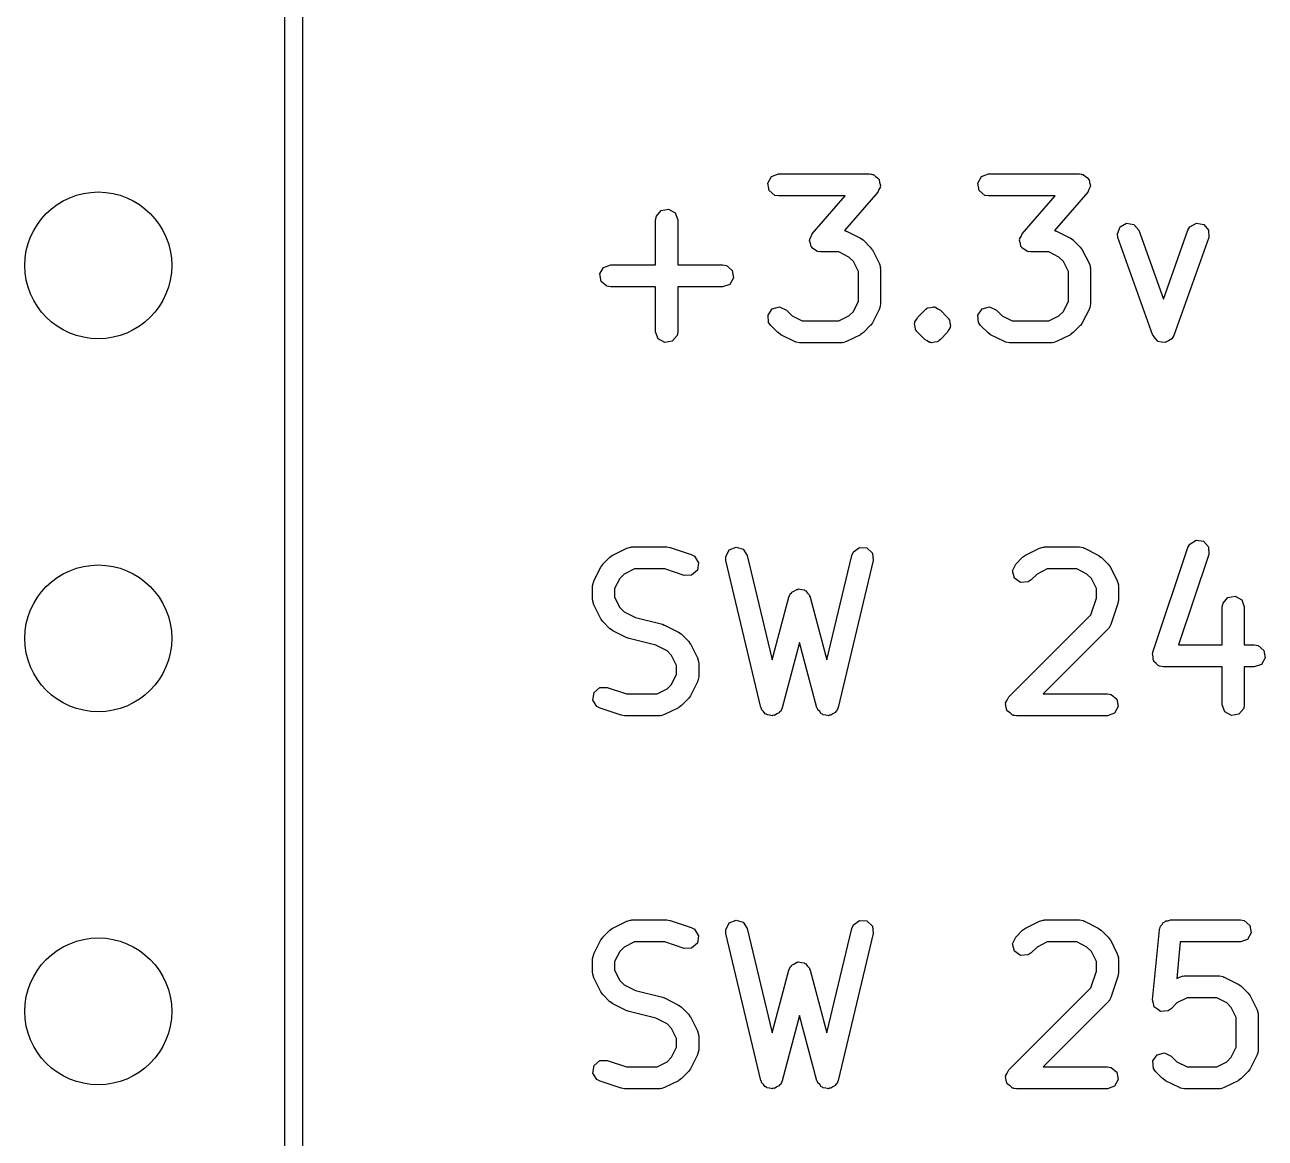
# Model space of a CAD drawing. Extents: x 123.1 to 171.8, y -132.4 to -71.4.
# Drawn here: x 162.06 to 170.5, y -110.08 to -102.5 of the extents above; entities that cross this region are included whole.
import ezdxf

# ---------------------------------------------------------------- set-up
doc = ezdxf.new("R2010")
doc.units = 0
doc.layers.add('BLACK', color=7, linetype='CONTINUOUS')

msp = doc.modelspace()

# ---------------------------------------------------------------- linework, layer by layer
at = {"layer": 'BLACK', "linetype": 'CONTINUOUS'}
for p, q in [((163.95, -77.41), (163.95, -128.33)), ((163.83, -128.27), (163.83, -77.47)), ((167.117, -103.579), (167.143, -103.535)), ((167.126, -103.63), (167.117, -103.579)), ((167.143, -103.535), (167.191, -103.517)), ((167.191, -103.517), (167.81, -103.517)), ((167.81, -103.517), (167.821, -103.519)), ((167.821, -103.519), (167.825, -103.519)), ((167.825, -103.519), (167.827, -103.52)), ((167.827, -103.52), (167.836, -103.522)), ((167.836, -103.522), (167.851, -103.535)), ((167.851, -103.535), (167.868, -103.545)), ((167.868, -103.545), (167.87, -103.551)), ((167.87, -103.551), (167.875, -103.555)), ((167.875, -103.555), (167.878, -103.575)), ((167.878, -103.575), (167.885, -103.594)), ((167.885, -103.594), (167.883, -103.6)), ((168.546, -103.579), (168.571, -103.535)), ((168.555, -103.63), (168.546, -103.579)), ((168.571, -103.535), (168.62, -103.517)), ((168.62, -103.517), (169.239, -103.517)), ((169.239, -103.517), (169.25, -103.519)), ((169.25, -103.519), (169.253, -103.519)), ((169.253, -103.519), (169.256, -103.52)), ((169.256, -103.52), (169.264, -103.522)), ((169.264, -103.522), (169.28, -103.535)), ((169.28, -103.535), (169.297, -103.545)), ((169.297, -103.545), (169.299, -103.551)), ((169.299, -103.551), (169.304, -103.555)), ((169.304, -103.555), (169.307, -103.575)), ((169.307, -103.575), (169.314, -103.594)), ((169.314, -103.594), (169.311, -103.6)), ((167.165, -103.663), (167.126, -103.63)), ((167.191, -103.667), (167.165, -103.663)), ((167.645, -103.667), (167.191, -103.667)), ((167.42, -103.924), (167.645, -103.667)), ((167.866, -103.642), (167.639, -103.902)), ((167.874, -103.623), (167.866, -103.642)), ((167.884, -103.605), (167.874, -103.623)), ((167.883, -103.6), (167.884, -103.605)), ((168.594, -103.663), (168.555, -103.63)), ((168.62, -103.667), (168.594, -103.663)), ((169.073, -103.667), (168.62, -103.667)), ((168.849, -103.924), (169.073, -103.667)), ((169.295, -103.642), (169.068, -103.902)), ((169.302, -103.623), (169.295, -103.642)), ((169.312, -103.605), (169.302, -103.623)), ((169.311, -103.6), (169.312, -103.605)), ((166.392, -103.766), (166.442, -103.757)), ((166.442, -103.757), (166.487, -103.782)), ((166.354, -103.83), (166.359, -103.805)), ((166.354, -104.136), (166.354, -103.83)), ((166.359, -103.805), (166.392, -103.766)), ((166.487, -103.782), (166.504, -103.83)), ((166.504, -103.83), (166.504, -104.136)), ((167.413, -103.943), (167.42, -103.924)), ((167.639, -103.902), (167.645, -103.903)), ((167.645, -103.903), (167.649, -103.906)), ((167.649, -103.906), (167.653, -103.906)), ((167.653, -103.906), (167.748, -103.954)), ((168.841, -103.943), (168.849, -103.924)), ((169.068, -103.902), (169.074, -103.903)), ((169.074, -103.903), (169.077, -103.906)), ((169.077, -103.906), (169.082, -103.906)), ((169.082, -103.906), (169.177, -103.954)), ((169.497, -103.925), (169.515, -103.877)), ((169.501, -103.951), (169.497, -103.925)), ((169.515, -103.877), (169.559, -103.852)), ((169.559, -103.852), (169.61, -103.861)), ((169.61, -103.861), (169.643, -103.9)), ((169.643, -103.9), (169.81, -104.369)), ((169.81, -104.369), (169.977, -103.9)), ((169.977, -103.9), (169.99, -103.878)), ((169.99, -103.878), (170.035, -103.852)), ((170.035, -103.852), (170.085, -103.861)), ((170.085, -103.861), (170.118, -103.9)), ((170.118, -103.9), (170.119, -103.951)), ((167.402, -103.972), (167.404, -103.966)), ((167.408, -103.991), (167.402, -103.972)), ((167.403, -103.96), (167.413, -103.943)), ((167.404, -103.966), (167.403, -103.96)), ((167.412, -104.011), (167.408, -103.991)), ((167.416, -104.015), (167.412, -104.011)), ((167.418, -104.02), (167.416, -104.015)), ((167.748, -103.954), (167.766, -103.967)), ((167.766, -103.967), (167.768, -103.968)), ((167.768, -103.968), (167.815, -104.016)), ((167.815, -104.016), (167.828, -104.034)), ((168.83, -103.972), (168.832, -103.966)), ((168.837, -103.991), (168.83, -103.972)), ((168.831, -103.96), (168.841, -103.943)), ((168.832, -103.966), (168.831, -103.96)), ((168.84, -104.011), (168.837, -103.991)), ((168.845, -104.015), (168.84, -104.011)), ((168.847, -104.02), (168.845, -104.015)), ((169.177, -103.954), (169.195, -103.967)), ((169.195, -103.967), (169.196, -103.968)), ((169.196, -103.968), (169.244, -104.016)), ((169.244, -104.016), (169.257, -104.034)), ((169.739, -104.618), (169.501, -103.951)), ((170.119, -103.951), (169.881, -104.618)), ((167.436, -104.031), (167.418, -104.02)), ((167.451, -104.044), (167.436, -104.031)), ((167.459, -104.045), (167.451, -104.044)), ((167.462, -104.047), (167.459, -104.045)), ((167.466, -104.046), (167.462, -104.047)), ((167.477, -104.048), (167.466, -104.046)), ((167.602, -104.048), (167.477, -104.048)), ((167.67, -104.083), (167.602, -104.048)), ((167.701, -104.113), (167.67, -104.083)), ((167.828, -104.034), (167.829, -104.035)), ((167.829, -104.035), (167.877, -104.13)), ((168.864, -104.031), (168.847, -104.02)), ((168.88, -104.044), (168.864, -104.031)), ((168.888, -104.045), (168.88, -104.044)), ((168.891, -104.047), (168.888, -104.045)), ((168.894, -104.046), (168.891, -104.047)), ((168.905, -104.048), (168.894, -104.046)), ((169.03, -104.048), (168.905, -104.048)), ((169.099, -104.083), (169.03, -104.048)), ((169.129, -104.113), (169.099, -104.083)), ((169.257, -104.034), (169.258, -104.035)), ((169.258, -104.035), (169.306, -104.13)), ((165.974, -104.198), (166, -104.154)), ((166, -104.154), (166.048, -104.136)), ((166.048, -104.136), (166.354, -104.136)), ((166.504, -104.136), (166.81, -104.136)), ((166.81, -104.136), (166.836, -104.141)), ((166.836, -104.141), (166.875, -104.174)), ((166.875, -104.174), (166.884, -104.224)), ((167.735, -104.182), (167.701, -104.113)), ((167.735, -104.384), (167.735, -104.182)), ((167.877, -104.13), (167.885, -104.155)), ((167.885, -104.155), (167.883, -104.16)), ((167.883, -104.16), (167.885, -104.164)), ((167.885, -104.164), (167.885, -104.402)), ((169.164, -104.182), (169.129, -104.113)), ((169.164, -104.384), (169.164, -104.182)), ((169.306, -104.13), (169.313, -104.155)), ((169.313, -104.155), (169.312, -104.16)), ((169.312, -104.16), (169.314, -104.164)), ((169.314, -104.164), (169.314, -104.402)), ((165.983, -104.249), (165.974, -104.198)), ((166.022, -104.282), (165.983, -104.249)), ((166.858, -104.269), (166.81, -104.286)), ((166.884, -104.224), (166.858, -104.269)), ((166.048, -104.286), (166.022, -104.282)), ((166.354, -104.286), (166.048, -104.286)), ((166.354, -104.592), (166.354, -104.286)), ((166.81, -104.286), (166.504, -104.286)), ((166.504, -104.286), (166.504, -104.592)), ((167.119, -104.478), (167.148, -104.436)), ((167.148, -104.436), (167.197, -104.422)), ((167.197, -104.422), (167.244, -104.444)), ((167.701, -104.453), (167.735, -104.384)), ((167.877, -104.435), (167.829, -104.531)), ((167.878, -104.431), (167.877, -104.435)), ((167.88, -104.428), (167.878, -104.431)), ((167.885, -104.402), (167.88, -104.428)), ((168.186, -104.444), (168.194, -104.438)), ((168.194, -104.438), (168.196, -104.436)), ((168.196, -104.436), (168.199, -104.435)), ((168.199, -104.435), (168.201, -104.432)), ((168.199, -104.435), (168.199, -104.435)), ((168.201, -104.432), (168.203, -104.432)), ((168.203, -104.432), (168.207, -104.429)), ((168.207, -104.429), (168.226, -104.427)), ((168.226, -104.427), (168.245, -104.422)), ((168.245, -104.422), (168.248, -104.424)), ((168.248, -104.424), (168.252, -104.423)), ((168.252, -104.423), (168.255, -104.425)), ((168.255, -104.425), (168.258, -104.425)), ((168.258, -104.425), (168.274, -104.436)), ((168.274, -104.436), (168.292, -104.444)), ((168.547, -104.478), (168.577, -104.436)), ((168.577, -104.436), (168.626, -104.422)), ((168.626, -104.422), (168.673, -104.444)), ((169.129, -104.453), (169.164, -104.384)), ((169.306, -104.435), (169.258, -104.531)), ((169.309, -104.428), (169.306, -104.431)), ((169.306, -104.431), (169.306, -104.435)), ((169.314, -104.402), (169.309, -104.428)), ((167.123, -104.529), (167.119, -104.478)), ((167.244, -104.444), (167.283, -104.483)), ((167.283, -104.483), (167.352, -104.517)), ((167.352, -104.517), (167.602, -104.517)), ((167.602, -104.517), (167.67, -104.483)), ((167.67, -104.483), (167.701, -104.453)), ((168.119, -104.525), (168.13, -104.509)), ((168.13, -104.509), (168.138, -104.492)), ((168.138, -104.492), (168.186, -104.444)), ((168.292, -104.444), (168.339, -104.492)), ((168.339, -104.492), (168.345, -104.5)), ((168.345, -104.5), (168.348, -104.502)), ((168.348, -104.502), (168.348, -104.505)), ((168.348, -104.505), (168.354, -104.513)), ((168.354, -104.513), (168.356, -104.532)), ((168.552, -104.529), (168.547, -104.478)), ((168.673, -104.444), (168.712, -104.483)), ((168.712, -104.483), (168.78, -104.517)), ((168.78, -104.517), (169.03, -104.517)), ((169.03, -104.517), (169.099, -104.483)), ((169.099, -104.483), (169.129, -104.453)), ((166.372, -104.641), (166.354, -104.592)), ((166.504, -104.592), (166.5, -104.618)), ((167.138, -104.55), (167.123, -104.529)), ((167.186, -104.598), (167.138, -104.55)), ((167.187, -104.598), (167.186, -104.598)), ((167.205, -104.612), (167.187, -104.598)), ((167.768, -104.598), (167.749, -104.611)), ((167.815, -104.55), (167.768, -104.598)), ((167.816, -104.549), (167.815, -104.55)), ((167.829, -104.531), (167.816, -104.549)), ((168.116, -104.538), (168.119, -104.532)), ((168.121, -104.557), (168.116, -104.538)), ((168.119, -104.532), (168.119, -104.525)), ((168.123, -104.576), (168.121, -104.557)), ((168.129, -104.585), (168.123, -104.576)), ((168.13, -104.588), (168.129, -104.585)), ((168.132, -104.59), (168.13, -104.588)), ((168.138, -104.598), (168.132, -104.59)), ((168.186, -104.645), (168.138, -104.598)), ((168.339, -104.598), (168.292, -104.645)), ((168.347, -104.58), (168.339, -104.598)), ((168.359, -104.564), (168.347, -104.58)), ((168.356, -104.532), (168.361, -104.551)), ((168.361, -104.551), (168.358, -104.557)), ((168.358, -104.557), (168.359, -104.564)), ((168.566, -104.55), (168.552, -104.529)), ((168.614, -104.598), (168.566, -104.55)), ((168.616, -104.598), (168.614, -104.598)), ((168.634, -104.612), (168.616, -104.598)), ((169.196, -104.598), (169.178, -104.611)), ((169.244, -104.55), (169.196, -104.598)), ((169.245, -104.549), (169.244, -104.55)), ((169.258, -104.531), (169.245, -104.549)), ((166.416, -104.666), (166.372, -104.641)), ((166.467, -104.657), (166.416, -104.666)), ((166.5, -104.618), (166.467, -104.657)), ((167.3, -104.659), (167.205, -104.612)), ((167.305, -104.66), (167.3, -104.659)), ((167.308, -104.663), (167.305, -104.66)), ((167.334, -104.667), (167.308, -104.663)), ((167.62, -104.667), (167.334, -104.667)), ((167.624, -104.666), (167.62, -104.667)), ((167.628, -104.667), (167.624, -104.666)), ((167.653, -104.659), (167.628, -104.667)), ((167.748, -104.612), (167.653, -104.659)), ((167.749, -104.611), (167.748, -104.612)), ((168.203, -104.654), (168.186, -104.645)), ((168.219, -104.665), (168.203, -104.654)), ((168.223, -104.665), (168.219, -104.665)), ((168.226, -104.666), (168.223, -104.665)), ((168.229, -104.666), (168.226, -104.666)), ((168.232, -104.667), (168.229, -104.666)), ((168.251, -104.662), (168.232, -104.667)), ((168.27, -104.66), (168.251, -104.662)), ((168.274, -104.658), (168.27, -104.66)), ((168.276, -104.657), (168.274, -104.658)), ((168.278, -104.655), (168.276, -104.657)), ((168.282, -104.654), (168.278, -104.655)), ((168.278, -104.655), (168.278, -104.655)), ((168.284, -104.651), (168.282, -104.654)), ((168.292, -104.645), (168.284, -104.651)), ((168.729, -104.659), (168.634, -104.612)), ((168.733, -104.66), (168.729, -104.659)), ((168.737, -104.663), (168.733, -104.66)), ((168.762, -104.667), (168.737, -104.663)), ((169.048, -104.667), (168.762, -104.667)), ((169.052, -104.666), (169.048, -104.667)), ((169.057, -104.667), (169.052, -104.666)), ((169.082, -104.659), (169.057, -104.667)), ((169.177, -104.612), (169.082, -104.659)), ((169.178, -104.611), (169.177, -104.612)), ((169.74, -104.618), (169.739, -104.618)), ((169.756, -104.638), (169.74, -104.618)), ((169.74, -104.618), (169.74, -104.618)), ((169.772, -104.657), (169.756, -104.638)), ((169.773, -104.657), (169.772, -104.657)), ((169.773, -104.658), (169.773, -104.657)), ((169.798, -104.662), (169.773, -104.658)), ((169.823, -104.666), (169.798, -104.662)), ((169.845, -104.653), (169.823, -104.666)), ((169.823, -104.666), (169.823, -104.666)), ((169.823, -104.666), (169.823, -104.666)), ((169.867, -104.641), (169.845, -104.653)), ((169.868, -104.64), (169.867, -104.64)), ((169.867, -104.64), (169.867, -104.641)), ((169.881, -104.618), (169.868, -104.64)), ((169.977, -106.061), (169.989, -106.038)), ((169.989, -106.038), (170.033, -106.011)), ((170.033, -106.011), (170.084, -106.019)), ((170.084, -106.019), (170.118, -106.057)), ((165.995, -106.175), (166.043, -106.127)), ((166.043, -106.127), (166.061, -106.114)), ((166.061, -106.114), (166.062, -106.113)), ((166.062, -106.113), (166.157, -106.065)), ((166.157, -106.065), (166.182, -106.058)), ((166.182, -106.058), (166.187, -106.059)), ((166.187, -106.059), (166.191, -106.057)), ((166.191, -106.057), (166.429, -106.057)), ((166.429, -106.057), (166.451, -106.061)), ((166.451, -106.061), (166.453, -106.061)), ((166.453, -106.061), (166.596, -106.109)), ((166.596, -106.109), (166.619, -106.121)), ((166.619, -106.121), (166.645, -106.165)), ((166.831, -106.124), (166.854, -106.078)), ((166.832, -106.15), (166.831, -106.124)), ((166.854, -106.078), (166.901, -106.058)), ((166.901, -106.058), (166.95, -106.072)), ((166.95, -106.072), (166.978, -106.115)), ((166.978, -106.115), (167.147, -106.826)), ((167.52, -106.826), (167.689, -106.115)), ((167.689, -106.115), (167.7, -106.091)), ((167.7, -106.091), (167.741, -106.061)), ((167.741, -106.061), (167.792, -106.064)), ((167.792, -106.064), (167.829, -106.099)), ((167.829, -106.099), (167.835, -106.15)), ((168.805, -106.175), (168.852, -106.127)), ((168.852, -106.127), (168.871, -106.114)), ((168.871, -106.114), (168.872, -106.113)), ((168.872, -106.113), (168.967, -106.065)), ((168.967, -106.065), (168.992, -106.058)), ((168.992, -106.058), (168.996, -106.059)), ((168.996, -106.059), (169, -106.057)), ((169, -106.057), (169.239, -106.057)), ((169.239, -106.057), (169.264, -106.062)), ((169.264, -106.062), (169.268, -106.065)), ((169.268, -106.065), (169.272, -106.065)), ((169.272, -106.065), (169.367, -106.113)), ((169.367, -106.113), (169.385, -106.126)), ((169.385, -106.126), (169.387, -106.127)), ((169.387, -106.127), (169.434, -106.175)), ((169.739, -106.775), (169.977, -106.061)), ((170.119, -106.108), (169.914, -106.724)), ((170.118, -106.057), (170.119, -106.108)), ((165.933, -106.289), (165.981, -106.194)), ((165.981, -106.194), (165.994, -106.176)), ((165.994, -106.176), (165.995, -106.175)), ((166.209, -106.207), (166.14, -106.242)), ((166.417, -106.207), (166.209, -106.207)), ((166.548, -106.251), (166.417, -106.207)), ((166.645, -106.165), (166.638, -106.216)), ((167.07, -107.15), (166.832, -106.15)), ((167.835, -106.15), (167.597, -107.15)), ((168.783, -106.221), (168.805, -106.175)), ((169.018, -106.207), (168.95, -106.242)), ((169.221, -106.207), (169.018, -106.207)), ((169.289, -106.242), (169.221, -106.207)), ((169.434, -106.175), (169.447, -106.193)), ((169.447, -106.193), (169.449, -106.194)), ((169.449, -106.194), (169.496, -106.289)), ((165.925, -106.323), (165.93, -106.297)), ((165.93, -106.297), (165.933, -106.294)), ((165.933, -106.294), (165.933, -106.289)), ((166.11, -106.272), (166.075, -106.341)), ((166.14, -106.242), (166.11, -106.272)), ((166.599, -106.25), (166.548, -106.251)), ((166.638, -106.216), (166.599, -106.25)), ((168.796, -106.271), (168.783, -106.221)), ((168.838, -106.3), (168.796, -106.271)), ((168.889, -106.296), (168.838, -106.3)), ((168.911, -106.281), (168.889, -106.296)), ((168.95, -106.242), (168.911, -106.281)), ((169.32, -106.272), (169.289, -106.242)), ((169.354, -106.341), (169.32, -106.272)), ((169.496, -106.289), (169.504, -106.314)), ((165.925, -106.418), (165.925, -106.323)), ((166.075, -106.341), (166.075, -106.4)), ((167.261, -106.399), (167.272, -106.375)), ((167.272, -106.375), (167.278, -106.371)), ((167.278, -106.371), (167.281, -106.365)), ((167.281, -106.365), (167.298, -106.357)), ((167.298, -106.357), (167.314, -106.346)), ((167.314, -106.346), (167.321, -106.346)), ((167.321, -106.346), (167.327, -106.343)), ((167.327, -106.343), (167.346, -106.348)), ((167.346, -106.348), (167.365, -106.35)), ((167.365, -106.35), (167.37, -106.355)), ((167.37, -106.355), (167.377, -106.357)), ((167.377, -106.357), (167.388, -106.373)), ((167.388, -106.373), (167.402, -106.386)), ((169.354, -106.406), (169.354, -106.341)), ((169.504, -106.314), (169.503, -106.319)), ((169.503, -106.319), (169.504, -106.323)), ((169.504, -106.323), (169.504, -106.418)), ((165.927, -106.422), (165.925, -106.418)), ((165.926, -106.427), (165.927, -106.422)), ((165.933, -106.452), (165.926, -106.427)), ((165.981, -106.547), (165.933, -106.452)), ((166.075, -106.4), (166.11, -106.469)), ((167.147, -106.826), (167.261, -106.399)), ((167.402, -106.386), (167.402, -106.393)), ((167.402, -106.393), (167.406, -106.399)), ((167.406, -106.399), (167.52, -106.826)), ((169.316, -106.52), (169.354, -106.406)), ((169.5, -106.442), (169.453, -106.585)), ((169.504, -106.418), (169.5, -106.44)), ((169.5, -106.44), (169.5, -106.442)), ((170.211, -106.466), (170.216, -106.44)), ((170.211, -106.724), (170.211, -106.466)), ((170.216, -106.44), (170.249, -106.401)), ((170.249, -106.401), (170.299, -106.392)), ((170.299, -106.392), (170.344, -106.418)), ((170.344, -106.418), (170.361, -106.466)), ((170.361, -106.466), (170.361, -106.724)), ((165.982, -106.548), (165.981, -106.547)), ((165.995, -106.566), (165.982, -106.548)), ((166.11, -106.469), (166.14, -106.499)), ((166.14, -106.499), (166.217, -106.538)), ((166.217, -106.538), (166.4, -106.583)), ((168.757, -107.079), (169.316, -106.52)), ((166.043, -106.614), (165.995, -106.566)), ((166.044, -106.615), (166.043, -106.614)), ((166.062, -106.628), (166.044, -106.615)), ((166.157, -106.676), (166.062, -106.628)), ((166.4, -106.583), (166.411, -106.589)), ((166.411, -106.589), (166.415, -106.589)), ((166.415, -106.589), (166.51, -106.637)), ((169.434, -106.614), (168.991, -107.057)), ((169.436, -106.61), (169.434, -106.614)), ((169.44, -106.608), (169.436, -106.61)), ((169.453, -106.585), (169.44, -106.608)), ((166.161, -106.676), (166.157, -106.676)), ((166.173, -106.681), (166.161, -106.676)), ((166.355, -106.727), (166.173, -106.681)), ((166.51, -106.637), (166.528, -106.65)), ((166.528, -106.65), (166.53, -106.651)), ((166.53, -106.651), (166.577, -106.698)), ((166.577, -106.698), (166.59, -106.717)), ((166.59, -106.717), (166.591, -106.718)), ((166.591, -106.718), (166.639, -106.813)), ((167.334, -106.709), (167.216, -107.152)), ((167.452, -107.152), (167.334, -106.709)), ((166.432, -106.765), (166.355, -106.727)), ((166.463, -106.796), (166.432, -106.765)), ((166.497, -106.864), (166.463, -106.796)), ((169.736, -106.786), (169.739, -106.781)), ((169.74, -106.806), (169.736, -106.786)), ((169.739, -106.781), (169.739, -106.775)), ((169.914, -106.724), (170.211, -106.724)), ((170.361, -106.724), (170.429, -106.724)), ((170.429, -106.724), (170.455, -106.729)), ((170.455, -106.729), (170.494, -106.762)), ((170.494, -106.762), (170.503, -106.812)), ((166.497, -106.924), (166.497, -106.864)), ((166.639, -106.813), (166.646, -106.838)), ((166.646, -106.838), (166.645, -106.842)), ((166.645, -106.842), (166.647, -106.847)), ((166.647, -106.847), (166.647, -106.942)), ((169.74, -106.827), (169.74, -106.806)), ((169.744, -106.831), (169.74, -106.827)), ((169.745, -106.837), (169.744, -106.831)), ((169.761, -106.85), (169.745, -106.837)), ((169.774, -106.865), (169.761, -106.85)), ((169.78, -106.866), (169.774, -106.865)), ((169.784, -106.87), (169.78, -106.866)), ((169.81, -106.874), (169.784, -106.87)), ((170.211, -106.874), (169.81, -106.874)), ((170.211, -107.132), (170.211, -106.874)), ((170.429, -106.874), (170.361, -106.874)), ((170.361, -106.874), (170.361, -107.132)), ((170.477, -106.857), (170.429, -106.874)), ((170.503, -106.812), (170.477, -106.857)), ((166.463, -106.993), (166.497, -106.924)), ((166.642, -106.968), (166.639, -106.971)), ((166.639, -106.971), (166.639, -106.975)), ((166.647, -106.942), (166.642, -106.968)), ((165.927, -107.1), (165.935, -107.049)), ((165.935, -107.049), (165.973, -107.015)), ((165.973, -107.015), (166.024, -107.014)), ((166.024, -107.014), (166.156, -107.057)), ((166.156, -107.057), (166.364, -107.057)), ((166.364, -107.057), (166.432, -107.023)), ((166.432, -107.023), (166.463, -106.993)), ((166.639, -106.975), (166.591, -107.071)), ((168.991, -107.057), (169.429, -107.057)), ((169.429, -107.057), (169.455, -107.062)), ((165.954, -107.144), (165.927, -107.1)), ((166.53, -107.138), (166.511, -107.151)), ((166.577, -107.09), (166.53, -107.138)), ((166.578, -107.089), (166.577, -107.09)), ((166.591, -107.071), (166.578, -107.089)), ((168.735, -107.126), (168.737, -107.123)), ((168.741, -107.148), (168.735, -107.126)), ((168.736, -107.119), (168.747, -107.1)), ((168.737, -107.123), (168.736, -107.119)), ((168.747, -107.1), (168.757, -107.079)), ((169.455, -107.062), (169.494, -107.095)), ((169.494, -107.095), (169.503, -107.145)), ((170.229, -107.181), (170.211, -107.132)), ((170.361, -107.132), (170.357, -107.158)), ((165.977, -107.156), (165.954, -107.144)), ((166.12, -107.204), (165.977, -107.156)), ((166.121, -107.203), (166.12, -107.204)), ((166.143, -107.207), (166.121, -107.203)), ((166.381, -107.207), (166.143, -107.207)), ((166.386, -107.206), (166.381, -107.207)), ((166.39, -107.207), (166.386, -107.206)), ((166.415, -107.199), (166.39, -107.207)), ((166.51, -107.152), (166.415, -107.199)), ((166.511, -107.151), (166.51, -107.152)), ((167.075, -107.156), (167.07, -107.15)), ((167.075, -107.164), (167.075, -107.156)), ((167.088, -107.177), (167.075, -107.164)), ((167.099, -107.193), (167.088, -107.177)), ((167.106, -107.195), (167.099, -107.193)), ((167.112, -107.2), (167.106, -107.195)), ((167.13, -107.202), (167.112, -107.2)), ((167.148, -107.207), (167.13, -107.202)), ((167.155, -107.204), (167.148, -107.207)), ((167.163, -107.205), (167.155, -107.204)), ((167.178, -107.194), (167.163, -107.205)), ((167.195, -107.187), (167.178, -107.194)), ((167.198, -107.18), (167.195, -107.187)), ((167.205, -107.175), (167.198, -107.18)), ((167.216, -107.152), (167.205, -107.175)), ((167.456, -107.158), (167.452, -107.152)), ((167.457, -107.166), (167.456, -107.158)), ((167.471, -107.179), (167.457, -107.166)), ((167.481, -107.194), (167.471, -107.179)), ((167.489, -107.196), (167.481, -107.194)), ((167.495, -107.201), (167.489, -107.196)), ((167.513, -107.202), (167.495, -107.201)), ((167.531, -107.207), (167.513, -107.202)), ((167.538, -107.204), (167.531, -107.207)), ((167.546, -107.204), (167.538, -107.204)), ((167.561, -107.193), (167.546, -107.204)), ((167.577, -107.185), (167.561, -107.193)), ((167.581, -107.178), (167.577, -107.185)), ((167.587, -107.174), (167.581, -107.178)), ((167.597, -107.15), (167.587, -107.174)), ((168.745, -107.17), (168.741, -107.148)), ((168.748, -107.172), (168.745, -107.17)), ((168.749, -107.175), (168.748, -107.172)), ((168.767, -107.188), (168.749, -107.175)), ((168.784, -107.203), (168.767, -107.188)), ((168.789, -107.204), (168.784, -107.203)), ((168.791, -107.205), (168.789, -107.204)), ((168.794, -107.205), (168.791, -107.205)), ((168.81, -107.207), (168.794, -107.205)), ((169.429, -107.207), (168.81, -107.207)), ((169.477, -107.19), (169.429, -107.207)), ((169.503, -107.145), (169.477, -107.19)), ((170.273, -107.206), (170.229, -107.181)), ((170.324, -107.197), (170.273, -107.206)), ((170.357, -107.158), (170.324, -107.197)), ((166.043, -108.667), (166.061, -108.654)), ((166.061, -108.654), (166.062, -108.653)), ((166.062, -108.653), (166.157, -108.605)), ((166.157, -108.605), (166.182, -108.598)), ((166.182, -108.598), (166.187, -108.599)), ((166.187, -108.599), (166.191, -108.597)), ((166.191, -108.597), (166.429, -108.597)), ((166.429, -108.597), (166.451, -108.601)), ((166.451, -108.601), (166.453, -108.601)), ((166.453, -108.601), (166.596, -108.649)), ((166.596, -108.649), (166.619, -108.661)), ((166.619, -108.661), (166.645, -108.705)), ((166.831, -108.664), (166.854, -108.618)), ((166.854, -108.618), (166.901, -108.598)), ((166.901, -108.598), (166.95, -108.612)), ((166.95, -108.612), (166.978, -108.655)), ((166.978, -108.655), (167.147, -109.366)), ((167.52, -109.366), (167.689, -108.655)), ((167.689, -108.655), (167.7, -108.631)), ((167.7, -108.631), (167.741, -108.601)), ((167.741, -108.601), (167.792, -108.604)), ((167.792, -108.604), (167.829, -108.639)), ((167.829, -108.639), (167.835, -108.69)), ((168.852, -108.667), (168.871, -108.654)), ((168.871, -108.654), (168.872, -108.653)), ((168.872, -108.653), (168.967, -108.605)), ((168.967, -108.605), (168.992, -108.598)), ((168.992, -108.598), (168.996, -108.599)), ((168.996, -108.599), (169, -108.597)), ((169, -108.597), (169.239, -108.597)), ((169.239, -108.597), (169.264, -108.602)), ((169.264, -108.602), (169.268, -108.605)), ((169.268, -108.605), (169.272, -108.605)), ((169.272, -108.605), (169.367, -108.653)), ((169.367, -108.653), (169.385, -108.666)), ((169.783, -108.665), (169.784, -108.661)), ((169.784, -108.659), (169.785, -108.657)), ((169.784, -108.661), (169.784, -108.659)), ((169.785, -108.657), (169.79, -108.64)), ((169.79, -108.64), (169.801, -108.629)), ((169.801, -108.629), (169.809, -108.615)), ((169.809, -108.615), (169.819, -108.611)), ((169.819, -108.611), (169.827, -108.604)), ((169.827, -108.604), (169.843, -108.603)), ((169.843, -108.603), (169.858, -108.597)), ((169.858, -108.597), (170.334, -108.597)), ((170.334, -108.597), (170.359, -108.602)), ((170.359, -108.602), (170.399, -108.635)), ((170.399, -108.635), (170.408, -108.685)), ((165.933, -108.829), (165.981, -108.734)), ((165.981, -108.734), (165.994, -108.716)), ((165.994, -108.716), (165.995, -108.715)), ((165.995, -108.715), (166.043, -108.667)), ((166.645, -108.705), (166.638, -108.756)), ((166.832, -108.69), (166.831, -108.664)), ((167.07, -109.69), (166.832, -108.69)), ((167.835, -108.69), (167.597, -109.69)), ((168.783, -108.761), (168.805, -108.715)), ((168.805, -108.715), (168.852, -108.667)), ((169.385, -108.666), (169.387, -108.667)), ((169.387, -108.667), (169.434, -108.715)), ((169.434, -108.715), (169.447, -108.733)), ((169.447, -108.733), (169.449, -108.734)), ((169.449, -108.734), (169.496, -108.829)), ((169.735, -109.141), (169.783, -108.665)), ((170.382, -108.73), (170.334, -108.747)), ((170.408, -108.685), (170.382, -108.73)), ((165.933, -108.834), (165.933, -108.829)), ((166.11, -108.812), (166.075, -108.881)), ((166.14, -108.782), (166.11, -108.812)), ((166.209, -108.747), (166.14, -108.782)), ((166.417, -108.747), (166.209, -108.747)), ((166.548, -108.791), (166.417, -108.747)), ((166.599, -108.79), (166.548, -108.791)), ((166.638, -108.756), (166.599, -108.79)), ((168.796, -108.811), (168.783, -108.761)), ((168.838, -108.84), (168.796, -108.811)), ((168.911, -108.821), (168.889, -108.836)), ((168.95, -108.782), (168.911, -108.821)), ((169.018, -108.747), (168.95, -108.782)), ((169.221, -108.747), (169.018, -108.747)), ((169.289, -108.782), (169.221, -108.747)), ((169.32, -108.812), (169.289, -108.782)), ((169.354, -108.881), (169.32, -108.812)), ((169.496, -108.829), (169.504, -108.854)), ((169.925, -108.747), (169.901, -108.996)), ((170.334, -108.747), (169.925, -108.747)), ((165.925, -108.863), (165.93, -108.837)), ((165.925, -108.958), (165.925, -108.863)), ((165.93, -108.837), (165.933, -108.834)), ((166.075, -108.881), (166.075, -108.94)), ((167.272, -108.915), (167.278, -108.911)), ((167.278, -108.911), (167.281, -108.905)), ((167.281, -108.905), (167.298, -108.897)), ((167.298, -108.897), (167.314, -108.886)), ((167.314, -108.886), (167.321, -108.886)), ((167.321, -108.886), (167.327, -108.883)), ((167.327, -108.883), (167.346, -108.888)), ((167.346, -108.888), (167.365, -108.89)), ((167.365, -108.89), (167.37, -108.895)), ((167.37, -108.895), (167.377, -108.897)), ((167.377, -108.897), (167.388, -108.913)), ((167.388, -108.913), (167.402, -108.926)), ((168.889, -108.836), (168.838, -108.84)), ((169.354, -108.946), (169.354, -108.881)), ((169.504, -108.854), (169.503, -108.859)), ((169.503, -108.859), (169.504, -108.863)), ((169.504, -108.863), (169.504, -108.958)), ((165.927, -108.962), (165.925, -108.958)), ((165.926, -108.967), (165.927, -108.962)), ((165.933, -108.992), (165.926, -108.967)), ((165.981, -109.087), (165.933, -108.992)), ((166.075, -108.94), (166.11, -109.009)), ((167.147, -109.366), (167.261, -108.939)), ((167.261, -108.939), (167.272, -108.915)), ((167.402, -108.926), (167.402, -108.933)), ((167.402, -108.933), (167.406, -108.939)), ((167.406, -108.939), (167.52, -109.366)), ((169.316, -109.06), (169.354, -108.946)), ((169.5, -108.982), (169.453, -109.125)), ((169.504, -108.958), (169.5, -108.98)), ((169.5, -108.98), (169.5, -108.982)), ((169.901, -108.996), (169.919, -108.986)), ((169.919, -108.986), (169.944, -108.979)), ((169.944, -108.979), (169.949, -108.98)), ((169.949, -108.98), (169.953, -108.978)), ((169.953, -108.978), (170.191, -108.978)), ((170.191, -108.978), (170.217, -108.983)), ((170.217, -108.983), (170.22, -108.986)), ((170.22, -108.986), (170.224, -108.986)), ((170.224, -108.986), (170.32, -109.034)), ((166.11, -109.009), (166.14, -109.039)), ((166.14, -109.039), (166.217, -109.078)), ((166.217, -109.078), (166.4, -109.123)), ((168.757, -109.619), (169.316, -109.06)), ((170.32, -109.034), (170.338, -109.047)), ((170.338, -109.047), (170.339, -109.048)), ((170.339, -109.048), (170.387, -109.096)), ((165.982, -109.088), (165.981, -109.087)), ((165.995, -109.106), (165.982, -109.088)), ((166.043, -109.154), (165.995, -109.106)), ((166.044, -109.155), (166.043, -109.154)), ((166.062, -109.168), (166.044, -109.155)), ((166.4, -109.123), (166.411, -109.129)), ((166.411, -109.129), (166.415, -109.129)), ((166.415, -109.129), (166.51, -109.177)), ((169.434, -109.154), (168.991, -109.597)), ((169.436, -109.15), (169.434, -109.154)), ((169.44, -109.148), (169.436, -109.15)), ((169.453, -109.125), (169.44, -109.148)), ((169.735, -109.142), (169.735, -109.141)), ((169.742, -109.166), (169.735, -109.142)), ((169.735, -109.142), (169.735, -109.142)), ((169.748, -109.191), (169.742, -109.166)), ((169.902, -109.163), (169.863, -109.202)), ((169.971, -109.128), (169.902, -109.163)), ((170.173, -109.128), (169.971, -109.128)), ((170.242, -109.163), (170.173, -109.128)), ((170.272, -109.193), (170.242, -109.163)), ((170.387, -109.096), (170.4, -109.114)), ((170.4, -109.114), (170.401, -109.115)), ((170.401, -109.115), (170.449, -109.21)), ((166.157, -109.216), (166.062, -109.168)), ((166.161, -109.216), (166.157, -109.216)), ((166.173, -109.221), (166.161, -109.216)), ((166.355, -109.267), (166.173, -109.221)), ((166.51, -109.177), (166.528, -109.19)), ((166.528, -109.19), (166.53, -109.191)), ((166.53, -109.191), (166.577, -109.238)), ((166.577, -109.238), (166.59, -109.257)), ((167.334, -109.249), (167.216, -109.692)), ((167.452, -109.692), (167.334, -109.249)), ((169.749, -109.192), (169.748, -109.191)), ((169.748, -109.191), (169.748, -109.191)), ((169.769, -109.206), (169.749, -109.192)), ((169.79, -109.221), (169.769, -109.206)), ((169.791, -109.221), (169.79, -109.221)), ((169.79, -109.221), (169.79, -109.221)), ((169.816, -109.219), (169.791, -109.221)), ((169.841, -109.217), (169.816, -109.219)), ((169.842, -109.217), (169.841, -109.217)), ((169.841, -109.217), (169.841, -109.217)), ((169.863, -109.202), (169.842, -109.217)), ((170.306, -109.262), (170.272, -109.193)), ((170.449, -109.21), (170.456, -109.235)), ((170.456, -109.235), (170.455, -109.24)), ((170.455, -109.24), (170.456, -109.244)), ((170.456, -109.244), (170.456, -109.482)), ((166.432, -109.305), (166.355, -109.267)), ((166.463, -109.336), (166.432, -109.305)), ((166.497, -109.404), (166.463, -109.336)), ((166.59, -109.257), (166.591, -109.258)), ((166.591, -109.258), (166.639, -109.353)), ((170.306, -109.464), (170.306, -109.262)), ((166.497, -109.464), (166.497, -109.404)), ((166.639, -109.353), (166.646, -109.378)), ((166.646, -109.378), (166.645, -109.382)), ((166.645, -109.382), (166.647, -109.387)), ((166.647, -109.387), (166.647, -109.482)), ((166.463, -109.533), (166.497, -109.464)), ((166.647, -109.482), (166.642, -109.508)), ((169.767, -109.516), (169.817, -109.502)), ((169.817, -109.502), (169.863, -109.524)), ((170.272, -109.533), (170.306, -109.464)), ((170.456, -109.482), (170.452, -109.508)), ((165.927, -109.64), (165.935, -109.589)), ((165.935, -109.589), (165.973, -109.555)), ((165.973, -109.555), (166.024, -109.554)), ((166.024, -109.554), (166.156, -109.597)), ((166.364, -109.597), (166.432, -109.563)), ((166.432, -109.563), (166.463, -109.533)), ((166.639, -109.515), (166.591, -109.611)), ((166.642, -109.508), (166.639, -109.511)), ((166.639, -109.511), (166.639, -109.515)), ((169.738, -109.558), (169.767, -109.516)), ((169.742, -109.609), (169.738, -109.558)), ((169.863, -109.524), (169.902, -109.563)), ((169.902, -109.563), (169.971, -109.597)), ((170.173, -109.597), (170.242, -109.563)), ((170.242, -109.563), (170.272, -109.533)), ((170.449, -109.515), (170.401, -109.611)), ((170.452, -109.508), (170.449, -109.511)), ((170.449, -109.511), (170.449, -109.515)), ((165.954, -109.684), (165.927, -109.64)), ((166.156, -109.597), (166.364, -109.597)), ((166.577, -109.63), (166.53, -109.678)), ((166.578, -109.629), (166.577, -109.63)), ((166.591, -109.611), (166.578, -109.629)), ((168.735, -109.666), (168.737, -109.663)), ((168.741, -109.688), (168.735, -109.666)), ((168.736, -109.659), (168.747, -109.64)), ((168.737, -109.663), (168.736, -109.659)), ((168.747, -109.64), (168.757, -109.619)), ((168.991, -109.597), (169.429, -109.597)), ((169.429, -109.597), (169.455, -109.602)), ((169.455, -109.602), (169.494, -109.635)), ((169.494, -109.635), (169.503, -109.685)), ((169.757, -109.63), (169.742, -109.609)), ((169.805, -109.678), (169.757, -109.63)), ((169.971, -109.597), (170.173, -109.597)), ((170.387, -109.63), (170.339, -109.678)), ((170.388, -109.629), (170.387, -109.63)), ((170.401, -109.611), (170.388, -109.629)), ((165.977, -109.696), (165.954, -109.684)), ((166.12, -109.744), (165.977, -109.696)), ((166.121, -109.743), (166.12, -109.744)), ((166.143, -109.747), (166.121, -109.743)), ((166.381, -109.747), (166.143, -109.747)), ((166.386, -109.746), (166.381, -109.747)), ((166.39, -109.747), (166.386, -109.746)), ((166.415, -109.739), (166.39, -109.747)), ((166.51, -109.692), (166.415, -109.739)), ((166.511, -109.691), (166.51, -109.692)), ((166.53, -109.678), (166.511, -109.691)), ((167.075, -109.696), (167.07, -109.69)), ((167.075, -109.704), (167.075, -109.696)), ((167.088, -109.717), (167.075, -109.704)), ((167.099, -109.733), (167.088, -109.717)), ((167.106, -109.735), (167.099, -109.733)), ((167.112, -109.74), (167.106, -109.735)), ((167.13, -109.742), (167.112, -109.74)), ((167.148, -109.747), (167.13, -109.742)), ((167.155, -109.744), (167.148, -109.747)), ((167.163, -109.745), (167.155, -109.744)), ((167.178, -109.734), (167.163, -109.745)), ((167.195, -109.727), (167.178, -109.734)), ((167.198, -109.72), (167.195, -109.727)), ((167.205, -109.715), (167.198, -109.72)), ((167.216, -109.692), (167.205, -109.715)), ((167.456, -109.698), (167.452, -109.692)), ((167.457, -109.706), (167.456, -109.698)), ((167.471, -109.719), (167.457, -109.706)), ((167.481, -109.734), (167.471, -109.719)), ((167.489, -109.736), (167.481, -109.734)), ((167.495, -109.741), (167.489, -109.736)), ((167.513, -109.742), (167.495, -109.741)), ((167.531, -109.747), (167.513, -109.742)), ((167.538, -109.744), (167.531, -109.747)), ((167.546, -109.744), (167.538, -109.744)), ((167.561, -109.733), (167.546, -109.744)), ((167.577, -109.725), (167.561, -109.733)), ((167.581, -109.718), (167.577, -109.725)), ((167.587, -109.714), (167.581, -109.718)), ((167.597, -109.69), (167.587, -109.714)), ((168.745, -109.71), (168.741, -109.688)), ((168.748, -109.712), (168.745, -109.71)), ((168.749, -109.715), (168.748, -109.712)), ((168.767, -109.728), (168.749, -109.715)), ((168.784, -109.743), (168.767, -109.728)), ((168.789, -109.744), (168.784, -109.743)), ((168.791, -109.745), (168.789, -109.744)), ((168.794, -109.745), (168.791, -109.745)), ((168.81, -109.747), (168.794, -109.745)), ((169.429, -109.747), (168.81, -109.747)), ((169.477, -109.73), (169.429, -109.747)), ((169.503, -109.685), (169.477, -109.73)), ((169.806, -109.678), (169.805, -109.678)), ((169.824, -109.692), (169.806, -109.678)), ((169.919, -109.739), (169.824, -109.692)), ((169.924, -109.74), (169.919, -109.739)), ((169.927, -109.743), (169.924, -109.74)), ((169.953, -109.747), (169.927, -109.743)), ((170.191, -109.747), (169.953, -109.747)), ((170.195, -109.746), (170.191, -109.747)), ((170.2, -109.747), (170.195, -109.746)), ((170.224, -109.739), (170.2, -109.747)), ((170.32, -109.692), (170.224, -109.739)), ((170.321, -109.691), (170.32, -109.692)), ((170.339, -109.678), (170.321, -109.691))]:
    msp.add_line(p, q, dxfattribs=at)
at = {"layer": 'BLACK'}
for centre in [(162.56, -104.14), (162.56, -106.68), (162.56, -109.22)]:
    msp.add_circle(centre, 0.5, dxfattribs=at)

doc.saveas('drawing.dxf')
